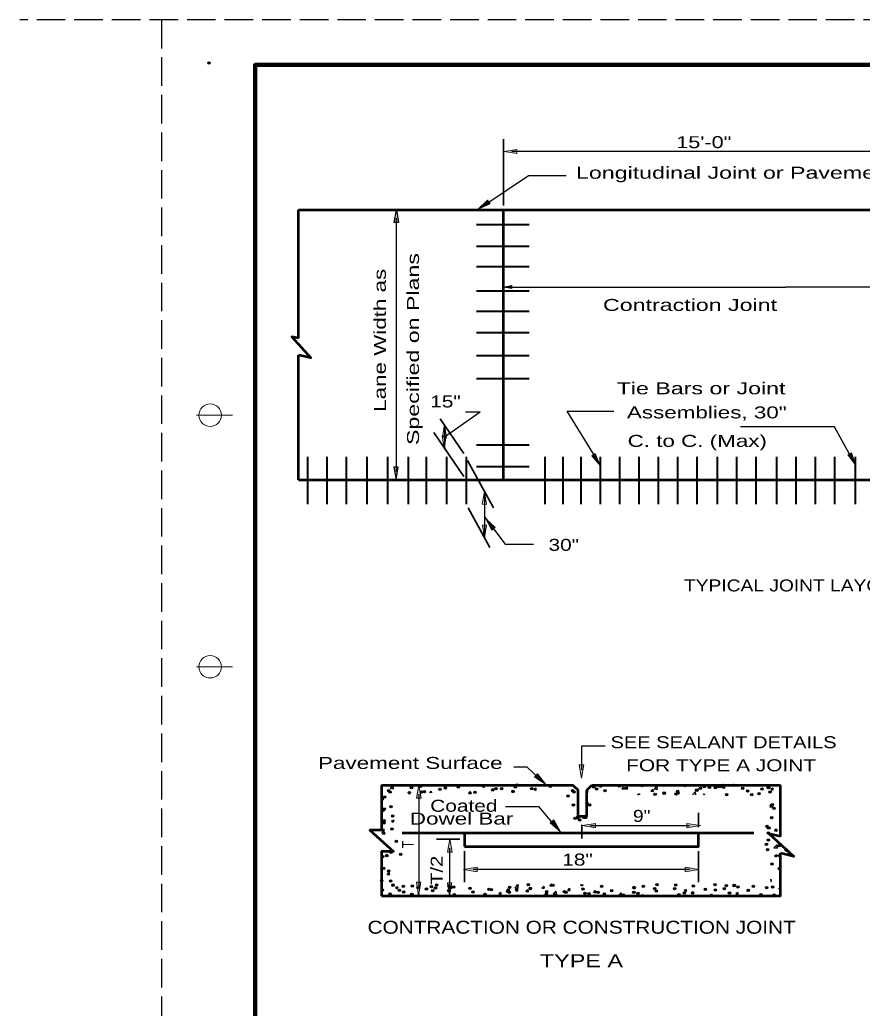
# Model space of a CAD drawing. Extents: x 36.4 to 71.7, y 0.7 to 22.7.
# Drawn here: x 36.4 to 45.77, y 11.74 to 22.74 of the extents above; entities that cross this region are included whole.
import ezdxf

# ---------------------------------------------------------------- set-up
doc = ezdxf.new("R2010")
doc.units = 0
doc.header["$LTSCALE"] = 0.053
doc.header["$PDMODE"] = 32
doc.header["$PDSIZE"] = 0.0265
doc.linetypes.add('LONG_DASHED', pattern=[7.5, 6, -1.5])
for name, color, linetype, lineweight in [('1', 7, 'Continuous', 25), ('3', 7, 'Continuous', 25), ('5', 7, 'Continuous', 13)]:
    doc.layers.add(name, color=color, linetype=linetype, lineweight=lineweight)

msp = doc.modelspace()

# ---------------------------------------------------------------- hatches: boundary and pattern name
at = {"layer": '1'}
for points in [[(41.93183, 21.25467), (41.93183, 21.30158), (41.79125, 21.27817), (41.79125, 21.27817)], [(40.61642, 20.48992), (40.56958, 20.48992), (40.59308, 20.63058), (40.59308, 20.63058)], [(41.87733, 19.7545), (41.87733, 19.78575), (41.78358, 19.77008), (41.78358, 19.77008)], [(41.10433, 18.0995), (41.15108, 18.09983), (41.12683, 18.24025), (41.12683, 18.24025)], [(41.1015, 18.11458), (41.14833, 18.11458), (41.12558, 17.97392), (41.12558, 17.97392)], [(40.61233, 17.76492), (40.5655, 17.76492), (40.589, 17.62425), (40.589, 17.62425)], [(41.59475, 17.35192), (41.54792, 17.35208), (41.5715, 17.49258), (41.5715, 17.49258)], [(41.65558, 17.06608), (41.69267, 17.09483), (41.58808, 17.19167), (41.58808, 17.19167)], [(41.59658, 17.12133), (41.54975, 17.12108), (41.57408, 16.9805), (41.57408, 16.9805)], [(40.86767, 14.08192), (40.81767, 14.08192), (40.84267, 14.23192), (40.84267, 14.23192)], [(42.80858, 13.75158), (42.80858, 13.80158), (42.65858, 13.77658), (42.65858, 13.77658)], [(43.82408, 13.75167), (43.82408, 13.80167), (43.97408, 13.77667), (43.97408, 13.77667)], [(41.21325, 13.481), (41.16325, 13.481), (41.18825, 13.631), (41.18825, 13.631)], [(41.48975, 13.26358), (41.48975, 13.31358), (41.33975, 13.28858), (41.33975, 13.28858)], [(43.80525, 13.264), (43.80525, 13.314), (43.95525, 13.289), (43.95525, 13.289)], [(40.86492, 13.147), (40.81492, 13.147), (40.83992, 12.997), (40.83992, 12.997)], [(41.21, 13.1405), (41.16, 13.1405), (41.185, 12.9905), (41.185, 12.9905)]]:
    msp.add_hatch(color=256, dxfattribs=at).paths.add_polyline_path(points)
at = {"layer": '3'}
for points in [[(41.63417, 20.69683), (41.60808, 20.73583), (41.50433, 20.63817), (41.50433, 20.63817)], [(42.805, 17.91683), (42.76517, 17.89225), (42.85892, 17.78483), (42.85892, 17.78483)], [(45.65383, 17.92617), (45.6125, 17.90417), (45.6995, 17.79117), (45.6995, 17.79117)], [(42.677, 14.45333), (42.627, 14.45333), (42.652, 14.30333), (42.652, 14.30333)], [(42.1625, 14.35417), (42.128, 14.31792), (42.254, 14.23283), (42.254, 14.23283)], [(42.34325, 13.83967), (42.30433, 13.80817), (42.41833, 13.7075), (42.41833, 13.7075)]]:
    msp.add_hatch(color=256, dxfattribs=at).paths.add_polyline_path(points)

# ---------------------------------------------------------------- linework, layer by layer
at = {"layer": '1', "linetype": 'LONG_DASHED'}
for p, q in [((71.60442, 22.74442), (36.40442, 22.74442)), ((37.97942, 22.74442), (37.97942, 0.74442))]:
    msp.add_line(p, q, dxfattribs=at)
at = {"layer": '1', "lineweight": 158}
for p, q in [((39.02108, 22.24442), (39.02108, 1.24442)), ((71.52108, 22.24442), (39.02108, 22.24442))]:
    msp.add_line(p, q, dxfattribs=at)
at = {"layer": '1', "lineweight": 35}
for p, q in [((41.78358, 20.67783), (41.78358, 21.41392)), ((41.34225, 17.91833), (41.08058, 18.30267)), ((41.34225, 17.66275), (41.00908, 18.15217)), ((41.38567, 17.839), (41.67417, 17.312)), ((41.39108, 17.31225), (41.63167, 16.87283)), ((40.523, 14.19275), (40.55425, 14.22525)), ((40.523, 14.19275), (40.55858, 14.18725)), ((40.55858, 14.18725), (40.55425, 14.22525)), ((41.54567, 14.21433), (41.57367, 14.22508)), ((41.54567, 14.21433), (41.56558, 14.20092)), ((41.56558, 14.20092), (41.57375, 14.22508)), ((42.12058, 14.18233), (42.14858, 14.19308)), ((42.1405, 14.16892), (42.14858, 14.19308)), ((42.85083, 14.20933), (42.86625, 14.22783)), ((42.85083, 14.20933), (42.87475, 14.20725)), ((42.87475, 14.20725), (42.87092, 14.22783)), ((43.13767, 14.18425), (43.157, 14.20725)), ((43.16158, 14.18217), (43.157, 14.20725)), ((43.45825, 14.18517), (43.48942, 14.21758)), ((43.49392, 14.17958), (43.4895, 14.21758)), ((44.18125, 14.21525), (44.20925, 14.22592)), ((44.18125, 14.21525), (44.20108, 14.20183)), ((44.20108, 14.20183), (44.20925, 14.22592)), ((44.75608, 14.18325), (44.78408, 14.19392)), ((44.77592, 14.16975), (44.78408, 14.19392)), ((40.96408, 14.14125), (40.98108, 14.159)), ((40.98317, 14.14125), (40.98108, 14.159)), ((42.12058, 14.18233), (42.1405, 14.16892)), ((42.70983, 14.15583), (42.72342, 14.161)), ((42.70983, 14.14058), (42.71525, 14.13692)), ((42.71533, 14.13692), (42.72342, 14.161)), ((43.13767, 14.18425), (43.16158, 14.18217)), ((43.275, 14.12008), (43.29825, 14.129)), ((43.29525, 14.12008), (43.29825, 14.129)), ((43.42458, 14.15917), (43.44392, 14.18217)), ((43.42458, 14.15917), (43.44858, 14.15708)), ((43.44858, 14.15708), (43.44392, 14.18217)), ((43.45825, 14.18517), (43.49392, 14.17967)), ((43.71158, 14.134), (43.73083, 14.157)), ((43.71158, 14.134), (43.73542, 14.13192)), ((43.73542, 14.13192), (43.73083, 14.157)), ((43.88625, 14.12008), (43.91633, 14.15142)), ((43.92, 14.12008), (43.91633, 14.15142)), ((44.00775, 14.12008), (44.01767, 14.13192)), ((44.01992, 14.12008), (44.01767, 14.13192)), ((44.75608, 14.18325), (44.77592, 14.16975)), ((44.74525, 13.99308), (44.77017, 14.019)), ((44.74525, 13.98558), (44.77458, 13.981)), ((44.77458, 13.981), (44.77017, 14.019)), ((44.85917, 14.03358), (44.86533, 14.041)), ((44.85917, 14.03358), (44.86533, 14.03308)), ((42.59808, 13.86025), (42.62608, 13.87092)), ((42.59808, 13.86025), (42.61792, 13.84683)), ((42.618, 13.84683), (42.62608, 13.87092)), ((42.65758, 13.86175), (42.67725, 13.88225)), ((42.65758, 13.86175), (42.69308, 13.85625)), ((42.69308, 13.85625), (42.69008, 13.88225)), ((43.95442, 13.758), (43.95442, 13.92067)), ((40.53742, 13.82725), (40.56467, 13.83775)), ((40.53742, 13.82725), (40.55733, 13.81392)), ((40.55733, 13.81392), (40.56467, 13.83575)), ((42.65375, 13.78392), (42.65375, 13.63267)), ((41.29875, 13.62558), (41.03892, 13.62558)), ((44.792, 13.53067), (44.82317, 13.56317)), ((44.792, 13.53067), (44.82758, 13.52517)), ((44.82758, 13.52517), (44.82317, 13.56317)), ((41.34875, 13.49317), (41.34875, 13.14725)), ((43.95442, 13.49317), (43.95442, 13.14725)), ((44.80017, 13.442), (44.82817, 13.45275)), ((44.80017, 13.442), (44.82008, 13.42858)), ((44.82008, 13.42858), (44.82817, 13.45275)), ((44.97808, 13.44142), (44.98875, 13.45408)), ((44.99258, 13.4375), (44.98975, 13.45317)), ((40.49067, 13.23175), (40.50992, 13.25475)), ((40.49067, 13.23175), (40.51458, 13.22967)), ((40.51458, 13.22967), (40.50992, 13.25475)), ((40.58158, 13.08617), (40.60958, 13.09692)), ((40.6015, 13.07275), (40.60958, 13.09692)), ((41.90983, 13.08242), (41.94092, 13.11492)), ((41.92525, 13.10625), (41.93858, 13.12225)), ((41.92525, 13.10625), (41.94908, 13.10417)), ((41.94542, 13.07692), (41.94092, 13.11492)), ((41.94908, 13.10417), (41.94575, 13.12225)), ((42.21208, 13.08117), (42.23133, 13.10417)), ((42.236, 13.079), (42.23142, 13.10417)), ((42.64225, 13.11908), (42.6505, 13.12225)), ((42.64225, 13.11908), (42.66208, 13.10558)), ((42.66208, 13.10558), (42.66767, 13.12225)), ((43.217, 13.087), (43.24508, 13.09775)), ((43.217, 13.087), (43.24508, 13.09775)), ((43.23692, 13.07358), (43.24508, 13.09775)), ((44.75742, 13.17842), (44.758, 13.17908)), ((44.75742, 13.1545), (44.76258, 13.154)), ((44.76258, 13.154), (44.758, 13.17908)), ((44.845, 13.07483), (44.86533, 13.09592)), ((40.58158, 13.08617), (40.60142, 13.07275)), ((41.15642, 13.05408), (41.18442, 13.06492)), ((41.15642, 13.05408), (41.17625, 13.04067)), ((41.17625, 13.04067), (41.18442, 13.06492)), ((41.73125, 13.02208), (41.75925, 13.03283)), ((41.73125, 13.02208), (41.75117, 13.00867)), ((41.75117, 13.00867), (41.75925, 13.03283)), ((41.90983, 13.08242), (41.94533, 13.07692)), ((42.21208, 13.08117), (42.236, 13.07908)), ((42.31983, 12.99525), (42.33408, 13.00083)), ((42.33225, 12.99525), (42.33417, 13.00083)), ((42.33667, 13.01625), (42.36792, 13.04867)), ((42.33667, 13.01625), (42.37225, 13.01067)), ((42.37225, 13.01067), (42.36792, 13.04867)), ((42.499, 13.056), (42.51825, 13.079)), ((42.499, 13.056), (42.52292, 13.05392)), ((42.52292, 13.05392), (42.51825, 13.079)), ((42.78592, 13.03092), (42.80525, 13.05392)), ((42.78592, 13.03092), (42.80983, 13.02892)), ((42.80983, 13.02883), (42.80525, 13.05392)), ((43.07283, 13.00583), (43.09208, 13.02883)), ((43.07283, 13.00583), (43.09675, 13.00375)), ((43.09675, 13.00375), (43.09208, 13.02883)), ((43.217, 13.087), (43.23692, 13.07358)), ((43.37192, 12.99525), (43.379, 13.00375)), ((43.38058, 12.99525), (43.379, 13.00375)), ((43.79192, 13.055), (43.81992, 13.06575)), ((43.79192, 13.055), (43.81183, 13.04158)), ((43.81183, 13.04158), (43.81992, 13.06575)), ((44.36675, 13.02292), (44.39475, 13.03367)), ((44.36675, 13.02292), (44.38658, 13.00958)), ((44.38667, 13.00958), (44.39475, 13.03367)), ((44.845, 13.07483), (44.86533, 13.07167))]:
    msp.add_line(p, q, dxfattribs=at)
at = {"layer": '1'}
for p, q in [((46.43317, 21.27892), (41.87733, 21.27892)), ((40.63883, 20.631), (40.727, 20.631)), ((40.592, 20.53725), (40.592, 17.71775)), ((41.87733, 19.77017), (44.9215, 19.77017)), ((46.43317, 19.77017), (44.9215, 19.77017)), ((41.128, 18.1025), (41.52517, 18.38292)), ((41.36133, 18.38292), (41.52517, 18.38292)), ((41.128, 18.23308), (41.128, 17.9775)), ((40.61625, 17.624), (40.727, 17.624)), ((41.57383, 17.49533), (41.57383, 16.9785)), ((40.84258, 14.12783), (40.84258, 13.09525)), ((42.75375, 13.77667), (43.85442, 13.77667)), ((41.18292, 13.52558), (41.18292, 13.09525)), ((41.44875, 13.29125), (43.85442, 13.29125))]:
    msp.add_line(p, q, dxfattribs=at)
at = {"layer": '1', "lineweight": 53}
for p, q in [((39.50508, 19.20292), (39.50508, 20.631)), ((39.50508, 20.631), (52.07433, 20.631)), ((41.78358, 17.624), (41.78358, 20.631)), ((39.50508, 17.624), (39.50508, 19.013)), ((39.50508, 17.624), (52.07433, 17.624)), ((42.7105, 14.16983), (42.76842, 14.22775)), ((42.76492, 14.22783), (44.86533, 14.22783)), ((44.86533, 13.65592), (44.86533, 14.22783)), ((44.56733, 13.69308), (40.65883, 13.69308)), ((41.34875, 13.708), (41.34875, 13.54317))]:
    msp.add_line(p, q, dxfattribs=at)
at = {"layer": '1', "lineweight": 40}
for p, q in [((41.48267, 20.46558), (42.07025, 20.46558)), ((41.48267, 20.225), (42.07025, 20.225)), ((41.48267, 19.9995), (42.07025, 19.9995)), ((41.48267, 19.72883), (42.07025, 19.72883)), ((41.48267, 19.50333), (42.07025, 19.50333)), ((41.48267, 19.26275), (42.07025, 19.26275)), ((41.48267, 19.00717), (42.07025, 19.00717)), ((41.48267, 18.75158), (42.07025, 18.75158)), ((41.48267, 18.01492), (42.07025, 18.01492)), ((39.60542, 17.87958), (39.60542, 17.35333)), ((39.82033, 17.87958), (39.82033, 17.35333)), ((40.03533, 17.87958), (40.03533, 17.35333)), ((40.26458, 17.87958), (40.26458, 17.35333)), ((40.49383, 17.87958), (40.49383, 17.35333)), ((40.72317, 17.87958), (40.72317, 17.35333)), ((40.92383, 17.87958), (40.92383, 17.35333)), ((41.15, 17.87958), (41.15, 17.35333)), ((41.36858, 17.87958), (41.36858, 17.35333)), ((42.24217, 17.87958), (42.24217, 17.35333)), ((42.44283, 17.87958), (42.44283, 17.35333)), ((42.64342, 17.87958), (42.64342, 17.35333)), ((42.85833, 17.87958), (42.85833, 17.35333)), ((43.07333, 17.87958), (43.07333, 17.35333)), ((43.28833, 17.87958), (43.28833, 17.35333)), ((43.50325, 17.87958), (43.50325, 17.35333)), ((43.71817, 17.87958), (43.71817, 17.35333)), ((43.93308, 17.87958), (43.93308, 17.35333)), ((44.16242, 17.87958), (44.16242, 17.35333)), ((44.37733, 17.87958), (44.37733, 17.35333)), ((44.59233, 17.87958), (44.59233, 17.35333)), ((44.82158, 17.87958), (44.82158, 17.35333)), ((45.03658, 17.87958), (45.03658, 17.35333)), ((45.2515, 17.87958), (45.2515, 17.35333)), ((45.4665, 17.87958), (45.4665, 17.35333)), ((45.69675, 17.87958), (45.69675, 17.35333)), ((41.48267, 17.77433), (42.07025, 17.77433))]:
    msp.add_line(p, q, dxfattribs=at)
at = {"layer": '1', "lineweight": 13}
for p, q in [((41.78358, 19.74725), (41.78358, 19.63517)), ((38.77108, 18.34442), (38.37108, 18.34442)), ((38.77108, 15.54442), (38.37108, 15.54442)), ((40.84925, 14.22783), (40.69858, 14.22783)), ((40.8275, 12.99525), (40.69858, 12.99525)), ((41.23292, 12.99525), (41.32692, 12.99525))]:
    msp.add_line(p, q, dxfattribs=at)
for points in [[(41.93183, 21.25467), (41.93183, 21.30158), (41.79125, 21.27817), (41.79125, 21.27817)], [(41.87733, 19.7545), (41.87733, 19.78575), (41.78358, 19.77008), (41.78358, 19.77008)], [(41.10433, 18.0995), (41.15108, 18.09983), (41.12683, 18.24025), (41.12683, 18.24025)], [(41.1015, 18.11458), (41.14833, 18.11458), (41.12558, 17.97392), (41.12558, 17.97392)], [(41.59475, 17.35192), (41.54792, 17.35208), (41.5715, 17.49258), (41.5715, 17.49258)], [(41.65558, 17.06608), (41.69267, 17.09483), (41.58808, 17.19167), (41.58808, 17.19167)], [(41.59658, 17.12133), (41.54975, 17.12108), (41.57408, 16.9805), (41.57408, 16.9805)], [(40.86767, 14.08192), (40.81767, 14.08192), (40.84267, 14.23192), (40.84267, 14.23192)], [(42.80858, 13.75158), (42.80858, 13.80158), (42.65858, 13.77658), (42.65858, 13.77658)], [(43.82408, 13.75167), (43.82408, 13.80167), (43.97408, 13.77667), (43.97408, 13.77667)], [(41.21325, 13.481), (41.16325, 13.481), (41.18825, 13.631), (41.18825, 13.631)], [(41.48975, 13.26358), (41.48975, 13.31358), (41.33975, 13.28858), (41.33975, 13.28858)], [(43.80525, 13.264), (43.80525, 13.314), (43.95525, 13.289), (43.95525, 13.289)], [(40.86492, 13.147), (40.81492, 13.147), (40.83992, 12.997), (40.83992, 12.997)], [(41.21, 13.1405), (41.16, 13.1405), (41.185, 12.9905), (41.185, 12.9905)]]:
    msp.add_lwpolyline(points, close=True, dxfattribs=at)
at = {"layer": '1'}
for points in [[(40.61642, 20.48992), (40.56958, 20.48992), (40.59308, 20.63058), (40.59308, 20.63058)], [(40.61233, 17.76492), (40.5655, 17.76492), (40.589, 17.62425), (40.589, 17.62425)]]:
    msp.add_lwpolyline(points, close=True, dxfattribs=at)
at = {"layer": '1', "lineweight": 53}
for points in [[(39.50508, 19.20292), (39.43033, 19.21675), (39.64308, 18.98325), (39.50508, 19.013)], [(40.42667, 14.22783), (40.42667, 13.72525), (40.29775, 13.72525), (40.56083, 13.48742), (40.42667, 13.48742), (40.42667, 12.99525)], [(40.42667, 14.22783), (42.55717, 14.22783), (42.61517, 14.16983)], [(42.61267, 14.16708), (42.61267, 13.88225), (42.70983, 13.88225), (42.70983, 14.16983)], [(41.34875, 13.54317), (43.95442, 13.54317), (43.95442, 13.708)], [(44.86533, 13.65592), (44.73725, 13.68692), (45.01242, 13.43225), (44.86533, 13.47167)], [(40.42667, 12.99525), (44.86533, 12.99525), (44.86533, 13.47167)]]:
    msp.add_lwpolyline(points, dxfattribs=at)
at = {"layer": '1'}
msp.add_lwpolyline([(41.57383, 17.212), (41.80183, 16.90775), (42.11842, 16.90775)], dxfattribs=at)
at = {"layer": '1', "lineweight": 13}
for centre in [(38.52108, 18.34442), (38.52108, 15.54442)]:
    msp.add_circle(centre, 0.125, dxfattribs=at)
at = {"layer": '1'}
for p in [(38.50908, 22.26442), (39.02108, 22.24442), (40.76108, 14.19958), (40.86125, 14.21275), (41.07842, 14.18), (41.13792, 14.19442), (41.2805, 14.20558), (41.70025, 14.18667), (41.7645, 14.18775), (41.916, 14.20775), (41.93358, 14.22675), (42.09858, 14.18625), (42.30392, 14.21433), (42.78617, 14.20692), (42.81925, 14.18275), (43.07192, 14.216), (43.11625, 14.19058), (43.324, 14.22058), (43.80442, 14.21983), (43.97517, 14.191), (44.01792, 14.21075), (44.07525, 14.20417), (44.13967, 14.19933), (44.16925, 14.2085), (44.22675, 14.22417), (44.2315, 14.20175), (44.34175, 14.22492), (44.445, 14.19275), (44.65858, 14.18367), (44.73167, 14.20075), (40.43808, 14.07425), (40.46325, 14.09625), (40.5085, 14.16633), (40.52358, 14.15075), (40.73708, 14.14167), (40.87308, 14.15183), (40.90458, 14.15442), (41.41175, 14.14133), (41.467, 14.14667), (41.66433, 14.17458), (41.89075, 14.15625), (42.50108, 14.10683), (42.55292, 14.16683), (42.56758, 14.14958), (42.91425, 14.16492), (43.47092, 14.12458), (43.571, 14.13783), (43.70275, 14.12833), (43.72258, 14.15775), (43.72658, 14.14117), (43.93433, 14.17117), (43.936, 14.16842), (44.26517, 14.12058), (44.49842, 14.16067), (44.54458, 14.12175), (44.62583, 14.13275), (44.75, 14.14992), (40.45842, 13.96308), (40.53392, 13.9865), (42.56258, 14.005), (42.714, 14.02492), (42.74325, 14.00675), (44.77325, 14.00825), (44.79417, 13.97025), (40.444, 13.94742), (40.55058, 13.88408), (42.57925, 13.85717), (42.60883, 13.86725), (42.69908, 13.8705), (44.76808, 13.86367), (40.45342, 13.8065), (40.45358, 13.82992), (40.54558, 13.7395), (42.63225, 13.84033), (44.71458, 13.76692), (44.73542, 13.7505), (40.44542, 13.72625), (40.44867, 13.69675), (40.45042, 13.68925), (44.7305, 13.69425), (44.81433, 13.72583), (40.59183, 13.60167), (44.70917, 13.56808), (44.73058, 13.61725), (44.85025, 13.55358), (40.43892, 13.43042), (40.48658, 13.44392), (40.53275, 13.47992), (40.64092, 13.456), (44.721, 13.50883), (44.85658, 13.44358), (44.92775, 13.50975), (44.93458, 13.49983), (44.95667, 13.45675), (40.43408, 13.29725), (40.45225, 13.29992), (44.77058, 13.35025), (44.85142, 13.299), (40.5065, 13.27258), (40.42925, 13.16417), (40.52875, 13.16158), (40.55608, 13.11392), (40.66892, 13.10133), (40.76958, 13.10492), (40.83417, 13.08658), (40.98317, 13.09592), (41.02792, 13.08342), (41.0395, 13.11475), (41.17942, 13.10333), (41.19667, 13.08683), (41.23133, 13.09358), (41.41025, 13.07783), (41.85192, 13.09092), (42.05958, 13.12092), (42.08267, 13.07833), (42.31725, 13.11375), (42.33525, 13.11158), (42.87525, 13.09967), (43.23858, 13.08658), (43.33867, 13.09983), (43.49025, 13.11975), (43.70033, 13.11533), (43.89542, 13.10592), (44.1365, 13.11917), (44.26275, 13.10758), (44.35, 13.11017), (44.3935, 13.09475), (44.56358, 13.10108), (44.71108, 13.08467), (44.77708, 13.09208), (40.43567, 13.06125), (40.52367, 13.017), (40.62642, 13.05658), (40.67517, 13.037), (40.76483, 13.0135), (40.92775, 13.07025), (40.99808, 13.05358), (41.23667, 13.00717), (41.44442, 13.03717), (41.57842, 13.012), (41.62375, 13.06883), (41.64983, 13.06533), (41.831, 13.04525), (41.83725, 13.05983), (41.85067, 13.03367), (41.93117, 13.05842), (42.05083, 13.05075), (42.08392, 13.07375), (42.26017, 13.01592), (42.26433, 13.04175), (42.46217, 13.04158), (42.47792, 13.03275), (42.66992, 13.07158), (42.69142, 13.02367), (42.73425, 13.02025), (42.83442, 13.03342), (42.90492, 13.01467), (42.98592, 13.05342), (43.1185, 13.00567), (43.23383, 13.03525), (43.28025, 13.02217), (43.33192, 12.99658), (43.46708, 13.07525), (43.48558, 13.05025), (43.68767, 13.07592), (43.73775, 13.00842), (43.79625, 13.02758), (43.88925, 13.02842), (44.0295, 13.06758), (44.09592, 13.00092), (44.14183, 13.06158), (44.24192, 13.07483), (44.29792, 13.0265), (44.50567, 13.0565), (44.64883, 13.00767), (44.7925, 13.00342)]:
    msp.add_point(p, dxfattribs=at)
at = {"layer": '3'}
for p, q in [((41.57558, 20.68483), (42.06275, 21.01133)), ((42.06325, 21.0105), (42.48092, 21.0105))]:
    msp.add_line(p, q, dxfattribs=at)
at = {"layer": '3', "lineweight": 13}
for points in [[(41.63417, 20.69683), (41.60808, 20.73583), (41.50433, 20.63817), (41.50433, 20.63817)], [(42.805, 17.91683), (42.76517, 17.89225), (42.85892, 17.78483), (42.85892, 17.78483)], [(45.65383, 17.92617), (45.6125, 17.90417), (45.6995, 17.79117), (45.6995, 17.79117)], [(42.677, 14.45333), (42.627, 14.45333), (42.652, 14.30333), (42.652, 14.30333)], [(42.1625, 14.35417), (42.128, 14.31792), (42.254, 14.23283), (42.254, 14.23283)], [(42.34325, 13.83967), (42.30433, 13.80817), (42.41833, 13.7075), (42.41833, 13.7075)]]:
    msp.add_lwpolyline(points, close=True, dxfattribs=at)
at = {"layer": '3'}
for points in [[(42.80917, 17.8775), (42.49383, 18.38867), (43.01133, 18.38867)], [(45.69675, 17.79433), (45.46467, 18.21325), (44.41858, 18.21325)], [(42.65375, 14.3965), (42.65375, 14.665), (42.91558, 14.665)], [(42.18408, 14.29667), (42.04708, 14.42692), (41.89867, 14.42692)], [(42.34625, 13.78558), (42.18233, 13.98733), (41.807, 13.98733)]]:
    msp.add_lwpolyline(points, dxfattribs=at)
at = {"layer": '5'}
for p, q in [((41.78358, 21.27892), (41.78367, 21.27892)), ((41.78358, 20.631), (41.78367, 20.631)), ((41.78358, 19.79408), (41.78367, 19.79408)), ((41.34225, 17.91833), (41.34233, 17.91833)), ((41.36858, 17.87958), (41.36867, 17.87958)), ((41.36858, 17.624), (41.36867, 17.624)), ((41.36858, 17.35333), (41.36867, 17.35333)), ((41.50892, 17.097), (41.509, 17.097)), ((40.89925, 14.22783), (40.89933, 14.22783)), ((42.65375, 13.83392), (42.65383, 13.83392)), ((43.95442, 13.77667), (43.9545, 13.77667)), ((43.95442, 13.708), (43.9545, 13.708)), ((41.34875, 13.62558), (41.34883, 13.62558)), ((41.34875, 13.54317), (41.34883, 13.54317)), ((43.95442, 13.54317), (43.9545, 13.54317)), ((43.95442, 13.29125), (43.9545, 13.29125)), ((40.8775, 12.99525), (40.87758, 12.99525)), ((41.18292, 12.99525), (41.183, 12.99525)), ((41.18292, 12.99525), (41.183, 12.99525))]:
    msp.add_line(p, q, dxfattribs=at)
at = {"layer": '5', "lineweight": 25}
for p, q in [((40.592, 20.631), (40.59208, 20.631)), ((40.56933, 17.624), (40.56942, 17.624)), ((40.592, 17.624), (40.59208, 17.624))]:
    msp.add_line(p, q, dxfattribs=at)
at = {"layer": '5'}
msp.add_point((40.84258, 12.99525), dxfattribs=at)

# ---------------------------------------------------------------- texts
at = {"layer": '1'}
for s, height, width, p in [('15\'-0"', 0.1333, 1.35, (43.70533, 21.31575)), ('Contraction Joint', 0.133, 1.45, (42.89108, 19.50433)), ('9"', 0.1333, 1.2, (43.22392, 13.81758)), ('18"', 0.1333, 1.3, (42.43783, 13.33217))]:
    msp.add_text(s, height=height, dxfattribs=dict(at, width=width)).set_placement(p)
for s, height, rotation, width, p in [('T', 0.1332, 89.864, 0.8, (40.78692, 13.52258)), ('T/2', 0.1333, 90, 1.25, (41.10792, 13.11867))]:
    msp.add_text(s, height=height, rotation=rotation, dxfattribs=dict(at, width=width)).set_placement(p)
at = {"layer": '3'}
for s, height, width, p in [('Longitudinal Joint or Pavement Edge (Edge Shown)', 0.133, 1.45, (42.59083, 20.97575)), ('Tie Bars or Joint', 0.133, 1.45, (43.04317, 18.57642)), ('15"', 0.133, 1.3, (40.96983, 18.43033)), ('Assemblies, 30"', 0.133, 1.4, (43.15725, 18.30858)), ('C. to C. (Max)', 0.133, 1.4, (43.16467, 17.99167)), ('30"', 0.133, 1.3, (42.28558, 16.83458)), ('TYPICAL JOINT LAYOUT FOR CONCRETE PAVEMENT', 0.133, 1.2, (43.79208, 16.38292)), ('SEE SEALANT DETAILS', 0.1333, 1.25, (42.975, 14.638)), ('Pavement Surface', 0.1333, 1.4, (39.72125, 14.40725)), ('FOR TYPE A JOINT', 0.1333, 1.3, (43.14867, 14.38142)), ('Coated', 0.1333, 1.3, (40.96958, 13.93092)), ('Dowel Bar', 0.1333, 1.4, (40.7425, 13.78817)), (' CONTRACTION OR CONSTRUCTION JOINT ', 0.144, 1.2, (40.20817, 12.57367)), ('TYPE A ', 0.144, 1.35, (42.18908, 12.20058))]:
    msp.add_text(s, height=height, dxfattribs=dict(at, width=width)).set_placement(p)
for s, width, p in [('Specified on Plans', 1.45, (40.84467, 18.012)), ('Lane Width as', 1.4, (40.47583, 18.38175))]:
    msp.add_text(s, height=0.133, rotation=90, dxfattribs=dict(at, width=width)).set_placement(p)

doc.saveas('drawing.dxf')
